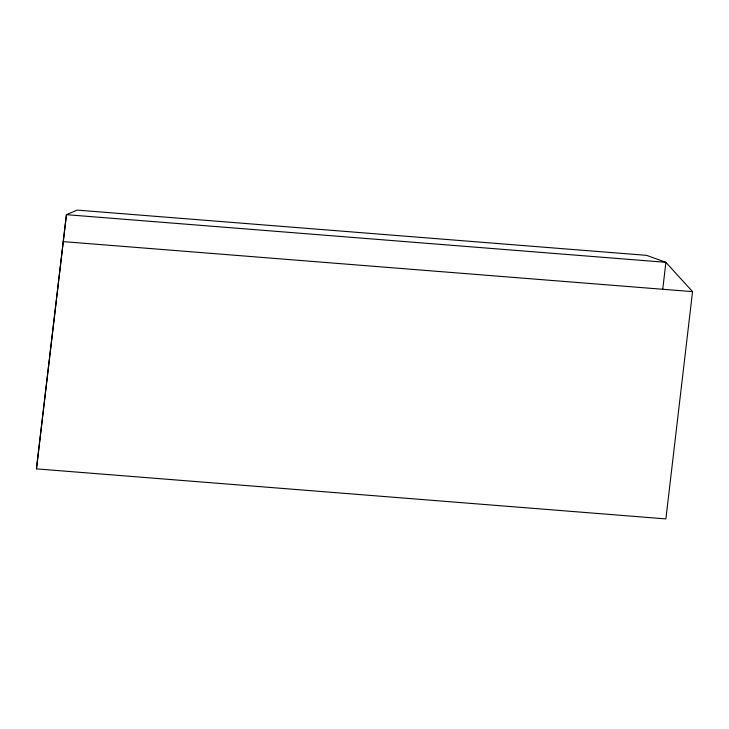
<?xml version="1.0" encoding="UTF-8"?>
<svg xmlns="http://www.w3.org/2000/svg" width="729" height="729" viewBox="0 0 729 729"><rect width="100%" height="100%" fill="white"/><g stroke="black" fill="none" stroke-linecap="round" stroke-linejoin="round"><path stroke-width="1.09" d="M36.45 468.875L66.439 214.672L77.11 210.098L646.605 255.36L665.896 262.322L692.55 291.646L665.887 518.902L36.45 468.875L66.439 214.672L665.896 262.322L662.725 289.377M63.113 241.609L692.55 291.646"/></g></svg>
